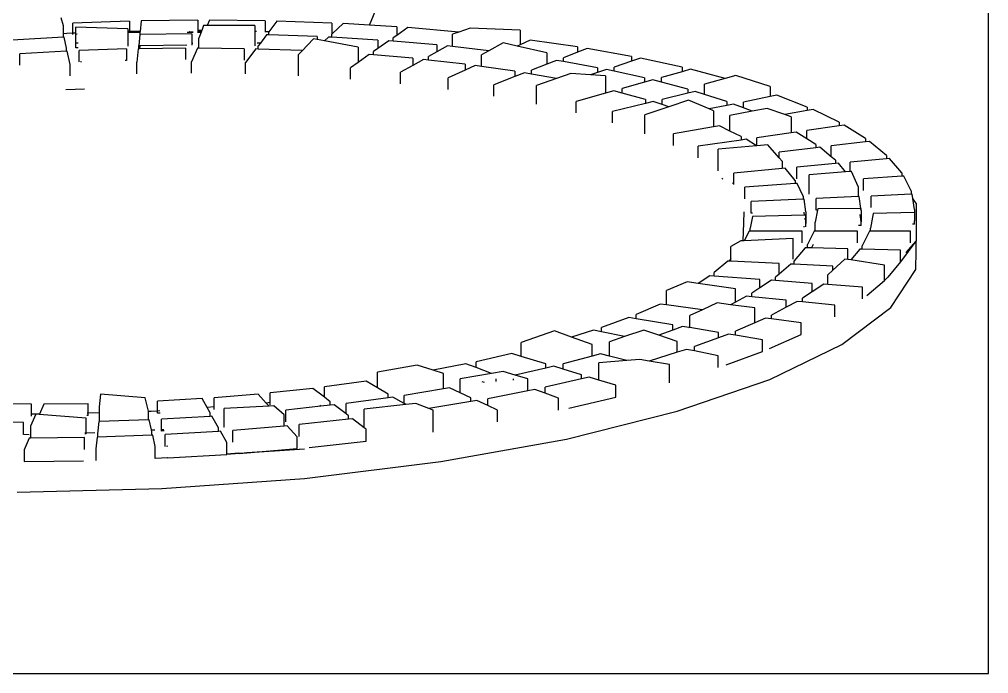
# Model space of a CAD drawing. Header units: millimetres. Extents: x -650 to 3773, y 316 to 2389.
# Drawn here: x 581.03 to 601.82, y 577.5 to 591.53 of the extents above; entities that cross this region are included whole.
import ezdxf

# ---------------------------------------------------------------- set-up
doc = ezdxf.new("R2010")
doc.units = ezdxf.units.MM

# ---------------------------------------------------------------- blocks, each defined once
blk = doc.blocks.new('A$C1e894cf7')
for p, q in [((565.711, 113.142), (540.648, 113.142)), ((565.711, 41.297), (565.711, 113.142)), ((555.355, 111.481), (555.034, 111.325)), ((555.355, 111.481), (555.424, 111.481)), ((555.516, 111.517), (555.423, 111.503)), ((555.423, 111.503), (555.424, 111.481)), ((555.424, 111.481), (555.464, 110.624)), ((555.633, 111.594), (555.516, 111.517)), ((555.75, 111.552), (555.516, 111.517)), ((556.239, 111.594), (555.633, 111.594)), ((555.75, 111.552), (555.819, 111.551)), ((555.819, 111.551), (555.999, 111.552)), ((555.819, 111.551), (555.84, 110.667)), ((556.068, 111.551), (555.999, 111.552)), ((556.068, 111.551), (556.069, 111.506)), ((556.469, 111.468), (556.22, 111.468)), ((556.22, 111.468), (556.22, 110.61)), ((557.043, 111.582), (556.239, 111.594)), ((556.434, 111.582), (556.676, 111.364)), ((556.434, 111.582), (556.872, 111.255)), ((557.855, 111.046), (557.043, 111.582)), ((554.968, 111.281), (554.656, 111.019)), ((554.968, 111.281), (555.037, 111.281)), ((555.034, 111.325), (555.037, 111.281)), ((555.037, 111.281), (555.095, 110.457)), ((556.622, 111.255), (556.602, 110.428)), ((556.801, 111.255), (556.622, 111.255)), ((556.872, 111.255), (556.801, 111.255)), ((556.872, 111.255), (557.204, 110.981)), ((558.649, 109.993), (557.855, 111.046)), ((554.591, 110.954), (554.29, 110.59)), ((554.591, 110.954), (554.662, 110.954)), ((554.656, 111.019), (554.662, 110.954)), ((554.662, 110.954), (554.735, 110.169)), ((556.945, 110.912), (556.836, 110.186)), ((557.273, 110.912), (556.945, 110.912)), ((557.204, 110.981), (557.273, 110.912)), ((557.601, 110.531), (557.273, 110.912)), ((555.712, 110.624), (555.464, 110.624)), ((555.84, 110.667), (556.15, 110.61)), ((554.228, 110.504), (553.94, 110.041)), ((554.228, 110.504), (554.301, 110.504)), ((554.29, 110.59), (554.301, 110.504)), ((554.301, 110.504), (554.388, 109.764)), ((555.343, 110.457), (555.095, 110.457)), ((556.22, 110.61), (556.15, 110.61)), ((556.22, 110.61), (556.22, 110.586)), ((556.22, 110.586), (556.531, 110.428)), ((556.602, 110.428), (556.531, 110.428)), ((556.602, 110.428), (556.601, 110.381)), ((557.418, 110.44), (557.363, 109.695)), ((557.669, 110.44), (557.418, 110.44)), ((555.261, 110.344), (554.934, 110.202)), ((555.261, 110.344), (555.477, 110.344)), ((555.732, 110.402), (555.476, 110.365)), ((555.476, 110.365), (555.477, 110.344)), ((555.477, 110.344), (555.519, 109.441)), ((555.732, 110.407), (555.732, 110.402)), ((555.766, 110.407), (555.732, 110.407)), ((555.732, 110.402), (555.74, 109.477)), ((555.766, 110.407), (555.748, 110.404)), ((555.777, 110.408), (555.766, 110.407)), ((555.777, 110.408), (556.015, 110.407)), ((556.015, 110.407), (555.86, 110.385)), ((556.026, 110.408), (556.015, 110.407)), ((556.095, 110.407), (556.026, 110.408)), ((556.095, 110.407), (556.096, 110.351)), ((556.469, 110.327), (556.22, 110.327)), ((556.22, 110.327), (556.22, 109.424)), ((556.601, 110.381), (556.836, 110.186)), ((553.94, 110.041), (553.956, 109.934)), ((554.936, 110.169), (554.735, 110.169)), ((554.944, 110.073), (554.759, 109.92)), ((554.934, 110.202), (554.936, 110.169)), ((554.936, 110.169), (554.944, 110.073)), ((554.944, 110.073), (555.007, 109.289)), ((556.595, 110.125), (556.576, 109.345)), ((556.827, 110.125), (556.595, 110.125)), ((556.827, 110.125), (556.816, 110.054)), ((556.816, 110.054), (557.053, 109.802)), ((556.836, 110.186), (556.827, 110.125)), ((553.882, 109.934), (553.609, 109.375)), ((553.882, 109.934), (553.956, 109.934)), ((553.956, 109.934), (554.056, 109.245)), ((554.695, 109.854), (554.62, 109.764)), ((554.695, 109.854), (554.765, 109.854)), ((554.759, 109.92), (554.765, 109.854)), ((554.765, 109.854), (554.843, 109.025)), ((556.969, 109.802), (556.928, 108.97)), ((557.053, 109.802), (556.969, 109.802)), ((557.053, 109.802), (557.154, 109.695)), ((557.806, 109.843), (557.735, 109.148)), ((558.058, 109.843), (557.806, 109.843)), ((559.399, 108.45), (558.649, 109.993)), ((554.62, 109.764), (554.388, 109.764)), ((554.62, 109.764), (554.417, 109.522)), ((557.363, 109.695), (557.154, 109.695)), ((557.363, 109.695), (557.356, 109.604)), ((557.356, 109.604), (557.518, 109.359)), ((553.609, 109.375), (553.631, 109.249)), ((554.355, 109.435), (554.237, 109.245)), ((554.355, 109.435), (554.428, 109.435)), ((554.417, 109.522), (554.428, 109.435)), ((554.428, 109.435), (554.521, 108.652)), ((555.767, 109.441), (555.519, 109.441)), ((555.74, 109.477), (555.766, 109.473)), ((555.766, 109.473), (555.767, 109.441)), ((555.766, 109.473), (556.026, 109.424)), ((556.22, 109.424), (556.026, 109.424)), ((556.22, 109.424), (556.22, 109.399)), ((556.22, 109.399), (556.504, 109.254)), ((556.507, 109.38), (556.576, 109.345)), ((553.554, 109.249), (553.298, 108.599)), ((553.554, 109.249), (553.631, 109.249)), ((553.631, 109.249), (553.715, 108.768)), ((554.237, 109.245), (554.056, 109.245)), ((554.237, 109.245), (554.09, 109.011)), ((555.425, 109.289), (555.007, 109.289)), ((555.804, 109.22), (555.531, 109.182)), ((555.531, 109.182), (555.532, 109.162)), ((555.804, 109.22), (556.053, 109.22)), ((555.874, 109.195), (555.812, 109.187)), ((555.873, 109.218), (555.874, 109.195)), ((556.039, 109.218), (555.873, 109.218)), ((555.874, 109.195), (555.9, 108.078)), ((555.969, 109.208), (555.942, 109.205)), ((556.053, 109.22), (556.039, 109.218)), ((556.122, 109.218), (556.039, 109.218)), ((556.123, 109.193), (556.124, 109.17)), ((556.574, 109.254), (556.504, 109.254)), ((556.574, 109.254), (556.573, 109.207)), ((556.573, 109.207), (556.856, 108.97)), ((556.576, 109.345), (556.574, 109.254)), ((557.338, 109.359), (557.279, 108.572)), ((557.518, 109.359), (557.338, 109.359)), ((557.518, 109.359), (557.657, 109.148)), ((554.09, 109.011), (554.106, 108.904)), ((555.091, 109.025), (554.843, 109.025)), ((555.128, 108.991), (554.866, 108.775)), ((555.128, 108.991), (555.197, 108.991)), ((555.463, 109.162), (555.194, 109.034)), ((555.194, 109.034), (555.197, 108.991)), ((555.197, 108.991), (555.272, 107.913)), ((555.463, 109.162), (555.532, 109.162)), ((555.532, 109.162), (555.583, 108.048)), ((556.469, 109.14), (556.22, 109.14)), ((556.22, 109.14), (556.22, 108.028)), ((556.928, 108.97), (556.856, 108.97)), ((556.928, 108.97), (556.925, 108.9)), ((557.735, 109.148), (557.657, 109.148)), ((557.735, 109.148), (557.724, 109.035)), ((557.724, 109.035), (557.85, 108.798)), ((558.183, 109.124), (558.099, 108.485)), ((558.436, 109.124), (558.183, 109.124)), ((558.738, 108.442), (558.436, 109.124)), ((553.715, 108.768), (553.585, 108.392)), ((553.762, 108.904), (553.715, 108.768)), ((553.762, 108.904), (554.106, 108.904)), ((554.106, 108.904), (554.212, 108.173)), ((554.866, 108.775), (554.872, 108.71)), ((556.817, 108.951), (556.376, 108.951)), ((556.376, 108.951), (556.425, 107.896)), ((556.925, 108.9), (557.139, 108.649)), ((557.699, 108.798), (557.624, 108.064)), ((557.85, 108.798), (557.699, 108.798)), ((557.85, 108.798), (558.017, 108.485)), ((553.298, 108.599), (553.328, 108.454)), ((554.647, 108.652), (554.367, 108.409)), ((554.647, 108.652), (554.521, 108.652)), ((554.714, 108.71), (554.647, 108.652)), ((554.714, 108.71), (554.872, 108.71)), ((554.872, 108.71), (554.97, 107.677)), ((556.913, 108.649), (556.863, 107.614)), ((557.139, 108.649), (556.913, 108.649)), ((557.139, 108.649), (557.204, 108.572)), ((557.279, 108.572), (557.204, 108.572)), ((557.279, 108.572), (557.272, 108.481)), ((553.113, 108.454), (552.88, 107.72)), ((553.113, 108.454), (553.328, 108.454)), ((553.328, 108.454), (553.446, 107.88)), ((553.585, 108.392), (553.646, 108.066)), ((554.367, 108.409), (554.388, 108.173)), ((557.272, 108.481), (557.434, 108.235)), ((558.099, 108.485), (558.017, 108.485)), ((558.099, 108.485), (558.081, 108.352)), ((558.081, 108.352), (558.181, 108.126)), ((560.083, 106.46), (559.399, 108.45)), ((554.388, 108.173), (554.212, 108.173)), ((554.389, 108.165), (554.246, 107.939)), ((554.388, 108.173), (554.389, 108.165)), ((554.389, 108.165), (554.46, 107.342)), ((557.254, 108.235), (557.181, 107.252)), ((557.434, 108.235), (557.254, 108.235)), ((557.434, 108.235), (557.546, 108.064)), ((558.547, 108.289), (558.451, 107.712)), ((558.8, 108.289), (558.547, 108.289)), ((559.088, 107.514), (558.8, 108.289)), ((553.646, 108.066), (553.573, 107.88)), ((553.646, 108.066), (553.736, 107.591)), ((554.246, 107.939), (554.262, 107.832)), ((555.832, 108.048), (555.583, 108.048)), ((555.831, 108.08), (555.832, 108.048)), ((555.9, 108.078), (556.15, 108.028)), ((556.22, 108.028), (556.15, 108.028)), ((556.22, 108.028), (556.22, 108.003)), ((556.22, 108.003), (556.425, 107.896)), ((557.624, 108.064), (557.546, 108.064)), ((557.624, 108.064), (557.613, 107.951)), ((557.613, 107.951), (557.738, 107.714)), ((557.863, 108.126), (557.796, 107.607)), ((558.181, 108.126), (557.863, 108.126)), ((558.181, 108.126), (558.364, 107.712)), ((552.88, 107.72), (552.944, 107.489)), ((553.573, 107.88), (553.446, 107.88)), ((553.573, 107.88), (553.489, 107.669)), ((554.187, 107.832), (554.069, 107.591)), ((554.187, 107.832), (554.262, 107.832)), ((554.262, 107.832), (554.396, 106.91)), ((555.521, 107.913), (555.272, 107.913)), ((555.805, 107.888), (556.04, 107.88)), ((556.04, 107.88), (556.427, 107.867)), ((556.425, 107.896), (556.427, 107.867)), ((556.427, 107.867), (556.428, 107.825)), ((556.428, 107.825), (556.544, 107.614)), ((557.457, 107.714), (557.338, 106.909)), ((557.738, 107.714), (557.457, 107.714)), ((557.738, 107.714), (557.796, 107.607)), ((558.451, 107.712), (558.364, 107.712)), ((558.451, 107.712), (558.425, 107.559)), ((553.438, 107.524), (553.283, 107.047)), ((553.438, 107.524), (553.519, 107.524)), ((553.489, 107.669), (553.519, 107.524)), ((553.519, 107.524), (553.596, 107.148)), ((554.069, 107.591), (553.736, 107.591)), ((554.069, 107.591), (553.959, 107.367)), ((555.195, 107.677), (554.97, 107.677)), ((555.178, 107.638), (555.195, 107.677)), ((555.218, 107.677), (555.195, 107.677)), ((556.804, 107.614), (556.544, 107.614)), ((556.804, 107.614), (556.861, 107.575)), ((556.863, 107.614), (556.804, 107.614)), ((556.861, 107.575), (556.859, 107.544)), ((556.859, 107.544), (557.106, 107.252)), ((556.863, 107.614), (556.861, 107.575)), ((557.796, 107.607), (557.758, 107.316)), ((558.425, 107.559), (558.505, 107.345)), ((552.944, 107.489), (552.745, 106.744)), ((552.944, 107.489), (553.064, 107.047)), ((553.959, 107.367), (553.981, 107.241)), ((554.924, 107.342), (554.46, 107.342)), ((555.082, 107.416), (555.092, 107.439)), ((557.758, 107.316), (557.902, 107.003)), ((558.39, 107.345), (558.287, 106.732)), ((558.505, 107.345), (558.39, 107.345)), ((558.505, 107.345), (558.695, 106.832)), ((558.893, 107.343), (558.788, 106.832)), ((559.146, 107.343), (558.893, 107.343)), ((553.596, 107.148), (553.41, 106.7)), ((553.635, 107.241), (553.596, 107.148)), ((553.635, 107.241), (553.981, 107.241)), ((553.981, 107.241), (554.13, 106.384)), ((557.181, 107.252), (557.106, 107.252)), ((557.181, 107.252), (557.174, 107.16)), ((557.174, 107.16), (557.338, 106.909)), ((553.283, 107.047), (553.064, 107.047)), ((553.283, 107.047), (553.219, 106.849)), ((554.643, 106.91), (554.396, 106.91)), ((557.338, 106.909), (557.304, 106.677)), ((557.902, 107.003), (557.8, 106.231)), ((557.902, 107.003), (558.027, 106.732)), ((552.745, 106.744), (552.796, 106.565)), ((553.172, 106.687), (553.021, 106.122)), ((553.172, 106.687), (553.258, 106.687)), ((553.219, 106.849), (553.258, 106.687)), ((553.258, 106.687), (553.39, 106.14)), ((553.41, 106.7), (553.549, 106.285)), ((557.304, 106.677), (557.491, 106.231)), ((558.278, 106.732), (558.027, 106.732)), ((558.284, 106.713), (558.262, 106.578)), ((558.284, 106.713), (558.278, 106.732)), ((558.287, 106.732), (558.278, 106.732)), ((558.287, 106.732), (558.284, 106.713)), ((558.788, 106.832), (558.695, 106.832)), ((558.788, 106.832), (558.753, 106.66)), ((552.702, 106.565), (552.508, 105.677)), ((552.702, 106.565), (552.796, 106.565)), ((552.796, 106.565), (552.921, 106.122)), ((558.262, 106.578), (558.341, 106.365)), ((558.753, 106.66), (558.816, 106.46)), ((553.549, 106.285), (553.502, 106.14)), ((553.549, 106.285), (553.722, 105.769)), ((554.377, 106.384), (554.13, 106.384)), ((558.226, 106.365), (558.096, 105.58)), ((558.341, 106.365), (558.226, 106.365)), ((558.341, 106.365), (558.45, 106.068)), ((558.585, 106.46), (558.45, 106.068)), ((558.816, 106.46), (558.585, 106.46)), ((558.816, 106.46), (559.004, 105.863)), ((559.08, 106.293), (559.004, 105.863)), ((559.474, 106.293), (559.08, 106.293)), ((560.678, 104.083), (560.083, 106.46)), ((553.021, 106.122), (552.921, 106.122)), ((553.021, 106.122), (552.972, 105.939)), ((553.502, 106.14), (553.39, 106.14)), ((553.502, 106.14), (553.438, 105.942)), ((557.8, 106.231), (557.491, 106.231)), ((557.8, 106.231), (557.782, 106.098)), ((557.782, 106.098), (558.009, 105.58)), ((558.45, 106.068), (558.339, 105.744)), ((552.972, 105.939), (553.022, 105.76)), ((553.438, 105.942), (553.477, 105.78)), ((559.004, 105.863), (558.969, 105.663)), ((552.508, 105.677), (552.572, 105.484)), ((552.929, 105.76), (552.786, 105.11)), ((552.929, 105.76), (553.022, 105.76)), ((553.022, 105.76), (553.157, 105.283)), ((553.39, 105.78), (553.257, 105.283)), ((553.39, 105.78), (553.477, 105.78)), ((553.477, 105.78), (553.648, 105.07)), ((554.126, 105.769), (553.722, 105.769)), ((558.339, 105.744), (558.481, 105.332)), ((558.969, 105.663), (558.992, 105.38)), ((552.47, 105.484), (552.299, 104.529)), ((552.47, 105.484), (552.572, 105.484)), ((552.572, 105.484), (552.695, 105.11)), ((558.096, 105.58), (558.009, 105.58)), ((558.096, 105.58), (558.07, 105.427)), ((558.07, 105.427), (558.286, 104.84)), ((553.257, 105.283), (553.157, 105.283)), ((553.257, 105.283), (553.208, 105.1)), ((558.481, 105.332), (558.38, 104.84)), ((558.481, 105.332), (558.593, 105.008)), ((558.992, 105.38), (558.898, 105.008)), ((558.992, 105.38), (559.04, 104.781)), ((552.786, 105.11), (552.695, 105.11)), ((552.786, 105.11), (552.75, 104.943)), ((553.208, 105.1), (553.259, 104.921)), ((553.894, 105.07), (553.648, 105.07)), ((558.898, 105.008), (558.593, 105.008)), ((558.898, 105.008), (558.851, 104.819)), ((559.524, 105.147), (559.413, 104.781)), ((559.778, 105.147), (559.524, 105.147)), ((560.012, 104.134), (559.778, 105.147)), ((552.75, 104.943), (552.813, 104.75)), ((552.886, 104.921), (552.863, 104.598)), ((552.886, 104.921), (553.259, 104.921)), ((553.259, 104.921), (553.435, 104.293)), ((558.38, 104.84), (558.286, 104.84)), ((558.38, 104.84), (558.345, 104.668)), ((558.851, 104.819), (558.901, 104.635)), ((552.711, 104.75), (552.58, 104.021)), ((552.711, 104.75), (552.813, 104.75)), ((552.813, 104.75), (552.863, 104.598)), ((552.863, 104.598), (552.835, 104.178)), ((558.345, 104.668), (558.492, 104.196)), ((558.651, 104.635), (558.492, 104.196)), ((558.901, 104.635), (558.651, 104.635)), ((558.901, 104.635), (559.067, 104.015)), ((559.413, 104.781), (559.04, 104.781)), ((559.413, 104.781), (559.35, 104.576)), ((552.299, 104.529), (552.379, 104.322)), ((559.3, 104.409), (559.18, 104.015)), ((559.389, 104.409), (559.3, 104.409)), ((559.35, 104.576), (559.389, 104.409)), ((559.389, 104.409), (559.568, 103.626)), ((552.265, 104.322), (552.118, 103.308)), ((552.265, 104.322), (552.379, 104.322)), ((552.379, 104.322), (552.496, 104.021)), ((552.835, 104.178), (552.943, 103.87)), ((553.681, 104.293), (553.435, 104.293)), ((558.492, 104.196), (558.358, 103.827)), ((552.58, 104.021), (552.496, 104.021)), ((552.58, 104.021), (552.554, 103.871)), ((559.18, 104.015), (559.067, 104.015)), ((559.18, 104.015), (559.117, 103.811)), ((561.162, 101.389), (560.678, 104.083)), ((552.554, 103.871), (552.634, 103.665)), ((552.943, 103.87), (552.846, 103.336)), ((552.943, 103.87), (553.092, 103.443)), ((558.358, 103.827), (558.604, 103.117)), ((559.117, 103.811), (559.156, 103.644)), ((559.804, 103.914), (559.696, 103.626)), ((560.058, 103.914), (559.804, 103.914)), ((552.394, 103.665), (552.247, 103.029)), ((552.394, 103.665), (552.634, 103.665)), ((552.634, 103.665), (552.761, 103.336)), ((559.067, 103.644), (558.906, 103.117)), ((559.156, 103.644), (559.067, 103.644)), ((559.156, 103.644), (559.306, 102.988)), ((559.696, 103.626), (559.568, 103.626)), ((559.696, 103.626), (559.615, 103.407)), ((553.49, 103.443), (553.092, 103.443)), ((559.615, 103.407), (559.644, 103.258)), ((552.118, 103.308), (552.219, 103.089)), ((552.846, 103.336), (552.761, 103.336)), ((552.846, 103.336), (552.819, 103.186)), ((552.819, 103.186), (552.9, 102.979)), ((559.389, 103.258), (559.306, 102.988)), ((559.644, 103.258), (559.389, 103.258)), ((559.644, 103.258), (559.812, 102.396)), ((551.907, 103.089), (551.861, 102.022)), ((551.907, 103.089), (552.219, 103.089)), ((552.247, 103.029), (552.178, 102.731)), ((552.219, 103.089), (552.247, 103.029)), ((552.786, 102.979), (552.682, 102.261)), ((552.786, 102.979), (552.9, 102.979)), ((552.9, 102.979), (553.075, 102.527)), ((558.906, 103.117), (558.604, 103.117)), ((558.906, 103.117), (558.844, 102.912)), ((559.306, 102.988), (559.226, 102.727)), ((559.414, 102.946), (559.389, 102.946)), ((552.178, 102.731), (552.346, 102.422)), ((558.844, 102.912), (559.019, 102.148)), ((559.226, 102.727), (559.27, 102.479)), ((553.32, 102.527), (553.075, 102.527)), ((559.444, 102.578), (559.389, 102.578)), ((560.055, 102.603), (559.96, 102.396)), ((560.31, 102.603), (560.055, 102.603)), ((552.346, 102.422), (552.257, 101.642)), ((552.346, 102.422), (552.433, 102.261)), ((559.27, 102.479), (559.146, 102.148)), ((559.27, 102.479), (559.389, 101.806)), ((559.465, 102.324), (559.449, 102.279)), ((559.96, 102.396), (559.812, 102.396)), ((559.96, 102.396), (559.853, 102.164)), ((552.682, 102.261), (552.433, 102.261)), ((552.682, 102.261), (552.662, 102.129)), ((552.662, 102.129), (552.763, 101.911)), ((559.146, 102.148), (559.019, 102.148)), ((559.146, 102.148), (559.065, 101.929)), ((559.853, 102.164), (559.874, 102.035)), ((551.861, 102.022), (551.945, 101.779)), ((552.634, 101.911), (552.545, 101.129)), ((552.634, 101.911), (552.763, 101.911)), ((552.763, 101.911), (552.929, 101.551)), ((559.065, 101.929), (559.201, 101.226)), ((559.794, 102.035), (559.689, 101.806)), ((559.874, 102.035), (559.794, 102.035)), ((559.874, 102.035), (560.021, 101.136)), ((551.945, 101.779), (551.851, 100.682)), ((551.945, 101.779), (551.991, 101.642)), ((559.689, 101.806), (559.389, 101.806)), ((559.689, 101.806), (559.582, 101.575)), ((552.257, 101.642), (551.991, 101.642)), ((552.257, 101.642), (552.244, 101.53)), ((552.244, 101.53), (552.373, 101.301)), ((553.175, 101.551), (552.929, 101.551)), ((559.582, 101.575), (559.603, 101.446)), ((552.222, 101.301), (552.142, 100.369)), ((552.222, 101.301), (552.373, 101.301)), ((552.373, 101.301), (552.469, 101.129)), ((559.27, 101.446), (559.201, 101.226)), ((559.603, 101.446), (559.27, 101.446)), ((559.603, 101.446), (559.74, 100.607)), ((561.521, 98.464), (561.162, 101.389)), ((552.545, 101.129), (552.469, 101.129)), ((552.545, 101.129), (552.532, 101.017)), ((559.201, 101.226), (559.094, 100.884)), ((560.021, 101.136), (559.912, 100.857)), ((560.056, 101.224), (560.021, 101.136)), ((560.533, 101.224), (560.056, 101.224)), ((552.532, 101.017), (552.66, 100.788)), ((559.094, 100.884), (559.241, 100.028)), ((559.912, 100.857), (559.937, 100.64)), ((551.851, 100.682), (552.017, 100.445)), ((552.509, 100.788), (552.437, 99.948)), ((552.509, 100.788), (552.66, 100.788)), ((552.66, 100.788), (552.808, 100.523)), ((551.834, 100.445), (551.799, 99.862)), ((551.834, 100.445), (552.017, 100.445)), ((552.017, 100.445), (552.069, 100.369)), ((553.053, 100.523), (552.808, 100.523)), ((559.918, 100.607), (559.74, 100.607)), ((559.918, 100.607), (559.776, 100.364)), ((559.937, 100.64), (559.918, 100.607)), ((559.937, 100.64), (560.04, 99.749)), ((552.142, 100.369), (552.069, 100.369)), ((552.142, 100.369), (552.134, 100.277)), ((552.134, 100.277), (552.3, 100.04)), ((559.713, 100.257), (559.58, 100.028)), ((559.791, 100.257), (559.713, 100.257)), ((559.776, 100.364), (559.791, 100.257)), ((559.791, 100.257), (559.912, 99.356)), ((551.799, 99.862), (551.384, 100.033)), ((552.117, 100.04), (552.058, 99.053)), ((552.117, 100.04), (552.3, 100.04)), ((552.3, 100.04), (552.364, 99.948)), ((559.58, 100.028), (559.241, 100.028)), ((559.58, 100.028), (559.439, 99.786)), ((551.799, 99.862), (551.765, 99.295)), ((552.437, 99.948), (552.364, 99.948)), ((552.437, 99.948), (552.429, 99.856)), ((552.429, 99.856), (552.596, 99.618)), ((552.266, 99.618), (552.133, 98.896)), ((552.266, 99.618), (552.596, 99.618)), ((552.596, 99.618), (552.713, 99.45)), ((559.439, 99.786), (559.559, 98.896)), ((560.438, 99.749), (560.04, 99.749)), ((560.438, 99.749), (560.244, 99.497)), ((560.469, 99.79), (560.438, 99.749)), ((560.725, 99.79), (560.469, 99.79)), ((560.858, 98.569), (560.725, 99.79)), ((552.958, 99.45), (552.713, 99.45)), ((560.178, 99.411), (560.136, 99.356)), ((560.254, 99.411), (560.178, 99.411)), ((560.244, 99.497), (560.254, 99.411)), ((560.254, 99.411), (560.369, 98.354)), ((551.765, 99.295), (551.974, 99.068)), ((560.136, 99.356), (559.912, 99.356)), ((560.136, 99.356), (559.943, 99.105)), ((551.754, 99.051), (551.712, 97.874)), ((551.754, 99.051), (551.974, 99.051)), ((551.974, 99.068), (551.974, 99.051)), ((551.974, 99.068), (551.988, 99.053)), ((551.974, 99.051), (551.988, 99.053)), ((551.997, 99.051), (551.988, 99.053)), ((552.058, 99.053), (551.997, 99.051)), ((552.058, 99.053), (552.053, 98.982)), ((552.053, 98.982), (552.133, 98.896)), ((559.877, 99.019), (559.782, 98.896)), ((559.952, 99.019), (559.877, 99.019)), ((559.943, 99.105), (559.952, 99.019)), ((559.952, 99.019), (559.975, 98.815)), ((552.133, 98.896), (552.103, 98.737)), ((559.754, 98.896), (559.559, 98.896)), ((559.758, 98.864), (559.59, 98.645)), ((559.754, 98.896), (559.758, 98.864)), ((559.782, 98.896), (559.754, 98.896)), ((559.782, 98.896), (559.758, 98.864)), ((559.975, 98.815), (559.958, 98.794)), ((559.975, 98.815), (560.056, 98.065)), ((552.042, 98.737), (552.006, 97.703)), ((552.042, 98.737), (552.103, 98.737)), ((552.103, 98.737), (552.088, 98.655)), ((552.088, 98.655), (552.354, 98.41)), ((559.59, 98.645), (559.689, 97.727)), ((552.343, 98.41), (552.31, 97.473)), ((552.343, 98.41), (552.354, 98.41)), ((552.354, 98.41), (552.43, 98.34)), ((560.624, 98.354), (560.369, 98.354)), ((560.898, 98.464), (560.974, 97.226)), ((560.898, 98.464), (560.988, 97.061)), ((561.741, 95.403), (561.521, 98.464)), ((552.888, 98.34), (552.43, 98.34)), ((560.627, 98.31), (560.394, 98.095)), ((560.883, 98.31), (560.627, 98.31)), ((560.974, 97.226), (560.883, 98.31)), ((560.155, 98.032), (559.966, 97.807)), ((560.311, 98.065), (560.056, 98.065)), ((560.399, 98.032), (560.155, 98.032)), ((560.394, 98.095), (560.399, 98.032)), ((560.399, 98.032), (560.492, 96.925)), ((551.712, 97.874), (551.938, 97.703)), ((559.966, 97.807), (559.971, 97.706)), ((551.706, 97.624), (551.692, 96.426)), ((551.706, 97.624), (551.94, 97.624)), ((551.942, 97.703), (551.938, 97.703)), ((551.942, 97.703), (551.94, 97.624)), ((551.94, 97.624), (551.95, 97.624)), ((552.006, 97.703), (551.942, 97.703)), ((552.006, 97.703), (552.004, 97.653)), ((552.004, 97.653), (552.182, 97.518)), ((559.897, 97.727), (559.689, 97.727)), ((559.906, 97.646), (559.714, 97.469)), ((559.897, 97.727), (559.906, 97.646)), ((559.944, 97.727), (559.897, 97.727)), ((559.971, 97.706), (559.906, 97.646)), ((559.971, 97.706), (560.025, 96.743)), ((551.801, 97.403), (551.804, 96.378)), ((551.801, 97.403), (551.935, 97.403)), ((551.936, 97.433), (551.935, 97.403)), ((551.935, 97.403), (552.242, 97.403)), ((552.182, 97.518), (552.182, 97.449)), ((552.182, 97.518), (552.241, 97.473)), ((552.31, 97.473), (552.241, 97.473)), ((552.31, 97.473), (552.308, 97.423)), ((552.308, 97.423), (552.6, 97.201)), ((559.714, 97.469), (559.792, 96.53)), ((552.302, 97.173), (552.291, 96.197)), ((552.302, 97.173), (552.546, 97.173)), ((552.845, 97.201), (552.6, 97.201)), ((560.988, 97.061), (560.974, 97.226)), ((560.747, 96.925), (560.492, 96.925)), ((560.984, 97.059), (561, 96.797)), ((560.988, 97.061), (561.007, 96.797)), ((560.414, 96.743), (560.025, 96.743)), ((560.414, 96.737), (560.414, 96.743)), ((560.425, 96.743), (560.414, 96.743)), ((560.751, 96.797), (560.511, 96.662)), ((561, 96.797), (560.751, 96.797)), ((561.007, 96.797), (561, 96.797)), ((561.082, 95.53), (561.007, 96.797)), ((559.99, 96.53), (559.792, 96.53)), ((559.99, 96.53), (560.001, 96.375)), ((560.047, 96.53), (559.99, 96.53)), ((560.44, 96.622), (560.189, 96.48)), ((560.513, 96.622), (560.44, 96.622)), ((560.511, 96.662), (560.513, 96.622)), ((560.513, 96.622), (560.581, 95.475)), ((551.692, 96.426), (551.804, 96.378)), ((551.804, 96.378), (551.804, 96.3)), ((551.804, 96.3), (551.911, 96.26)), ((560.001, 96.375), (559.811, 96.267)), ((560.118, 96.441), (560.001, 96.375)), ((560.191, 96.441), (560.118, 96.441)), ((560.189, 96.48), (560.191, 96.441)), ((560.191, 96.441), (560.253, 95.401)), ((551.692, 96.174), (551.706, 94.964)), ((551.692, 96.174), (551.912, 96.174)), ((551.911, 96.26), (551.912, 96.174)), ((551.911, 96.26), (551.936, 96.25)), ((551.912, 96.174), (551.936, 96.174)), ((551.936, 96.174), (551.936, 96.25)), ((551.936, 96.25), (551.948, 96.246)), ((551.937, 95.996), (551.937, 96.076)), ((551.947, 96.169), (551.948, 96.246)), ((551.947, 95.951), (551.947, 96.076)), ((551.948, 96.246), (552.075, 96.197)), ((552.291, 96.197), (552.075, 96.197)), ((552.182, 96.047), (552.182, 96.068)), ((552.291, 96.197), (552.29, 96.168)), ((552.29, 96.168), (552.584, 96.042)), ((559.811, 96.267), (559.867, 95.315)), ((551.937, 95.996), (551.938, 95.989)), ((551.985, 96.047), (551.998, 94.94)), ((551.985, 96.047), (552.182, 96.047)), ((552.182, 96.047), (552.229, 96.047)), ((552.23, 95.944), (552.242, 94.933)), ((552.29, 95.915), (552.535, 95.915)), ((552.29, 95.915), (552.302, 94.926)), ((552.828, 96.042), (552.584, 96.042)), ((560.473, 95.401), (560.471, 95.45)), ((560.504, 95.458), (560.508, 95.401)), ((560.837, 95.475), (560.581, 95.475)), ((560.833, 95.53), (560.835, 95.503)), ((561.079, 95.529), (561.095, 95.263)), ((561.082, 95.53), (561.095, 95.263)), ((560.077, 95.315), (559.867, 95.315)), ((560.074, 95.361), (560.077, 95.315)), ((560.122, 95.315), (560.077, 95.315)), ((560.077, 95.315), (560.087, 95.173)), ((560.119, 95.371), (560.122, 95.315)), ((560.473, 95.401), (560.253, 95.401)), ((560.508, 95.401), (560.473, 95.401)), ((560.474, 95.394), (560.473, 95.401)), ((560.483, 95.184), (560.48, 95.255)), ((560.839, 95.263), (560.594, 95.209)), ((561.095, 95.263), (560.839, 95.263)), ((561.816, 92.304), (561.741, 95.403)), ((559.796, 95.05), (559.716, 94.092)), ((560.081, 95.119), (559.796, 95.05)), ((560.088, 95.119), (560.081, 95.119)), ((560.087, 95.173), (560.088, 95.119)), ((560.266, 95.119), (560.088, 95.119)), ((560.483, 95.184), (560.265, 95.135)), ((560.265, 95.135), (560.266, 95.119)), ((560.266, 95.119), (560.304, 94.058)), ((560.522, 95.193), (560.483, 95.184)), ((560.594, 95.193), (560.522, 95.193)), ((560.594, 95.209), (560.594, 95.193)), ((560.594, 95.193), (560.636, 94.023)), ((551.706, 94.964), (551.932, 94.94)), ((551.932, 94.94), (551.934, 94.71)), ((551.941, 94.94), (551.932, 94.94)), ((551.941, 94.71), (551.941, 94.94)), ((551.945, 94.94), (551.941, 94.94)), ((551.998, 94.94), (551.945, 94.94)), ((551.945, 94.71), (551.945, 94.94)), ((551.998, 94.94), (551.998, 94.933)), ((551.998, 94.933), (552.235, 94.908)), ((552.302, 94.908), (552.235, 94.908)), ((552.242, 94.933), (552.302, 94.926)), ((552.302, 94.926), (552.302, 94.908)), ((552.302, 94.908), (552.302, 94.9)), ((552.302, 94.9), (552.594, 94.869)), ((552.839, 94.869), (552.594, 94.869)), ((551.712, 94.71), (551.754, 93.496)), ((551.712, 94.71), (551.934, 94.71)), ((551.878, 94.678), (551.837, 93.561)), ((551.878, 94.678), (551.942, 94.678)), ((551.934, 94.71), (551.935, 94.686)), ((551.934, 94.71), (551.941, 94.71)), ((551.942, 94.678), (551.941, 94.71)), ((551.941, 94.71), (551.945, 94.71)), ((551.942, 94.678), (551.945, 94.678)), ((551.945, 94.71), (551.956, 94.71)), ((551.945, 94.678), (551.945, 94.71)), ((551.945, 94.678), (551.957, 94.678)), ((551.956, 94.71), (551.957, 94.678)), ((551.957, 94.678), (552.182, 94.678)), ((552.182, 94.678), (552.182, 94.688)), ((552.182, 94.678), (552.248, 94.678)), ((552.308, 94.646), (552.343, 93.628)), ((552.308, 94.646), (552.552, 94.646)), ((552.552, 94.646), (552.553, 94.619)), ((559.716, 94.092), (559.985, 94.058)), ((559.985, 94.058), (560.114, 94.058)), ((560.114, 94.058), (560.304, 94.058)), ((560.114, 94.058), (560.119, 93.826)), ((560.304, 94.058), (560.304, 94.05)), ((560.304, 94.05), (560.564, 94.023)), ((560.564, 94.023), (560.636, 94.023)), ((560.636, 94.023), (560.637, 94.015)), ((560.637, 94.015), (560.885, 93.988)), ((560.885, 93.988), (561.141, 93.988)), ((559.92, 93.826), (559.932, 92.87)), ((560.119, 93.826), (559.92, 93.826)), ((560.175, 93.826), (560.119, 93.826)), ((560.119, 93.826), (560.12, 93.804)), ((560.233, 93.784), (560.151, 92.776)), ((560.175, 93.826), (560.175, 93.798)), ((560.546, 93.784), (560.233, 93.784)), ((560.546, 93.784), (560.538, 93.966)), ((560.566, 93.784), (560.546, 93.784)), ((560.547, 93.756), (560.546, 93.784)), ((560.566, 93.784), (560.566, 93.756)), ((551.994, 93.59), (551.995, 93.561)), ((552.182, 93.613), (552.182, 93.561)), ((552.284, 93.613), (552.286, 93.561)), ((552.587, 93.628), (552.343, 93.628)), ((552.585, 93.683), (552.586, 93.658)), ((553.178, 93.347), (553.161, 93.745)), ((560.899, 93.748), (560.643, 93.748)), ((560.643, 93.748), (560.657, 92.588)), ((561.162, 92.449), (561.147, 93.721)), ((551.971, 93.496), (551.754, 93.496)), ((551.995, 93.561), (551.837, 93.561)), ((551.969, 93.544), (551.971, 93.496)), ((551.997, 93.496), (551.971, 93.496)), ((551.971, 93.496), (551.977, 93.363)), ((551.977, 93.363), (551.982, 93.292)), ((551.995, 93.561), (551.996, 93.546)), ((552.182, 93.561), (551.995, 93.561)), ((552.182, 93.561), (552.182, 93.546)), ((552.286, 93.561), (552.182, 93.561)), ((552.643, 93.438), (552.354, 93.373)), ((552.354, 93.373), (552.355, 93.359)), ((552.888, 93.438), (552.643, 93.438)), ((551.812, 93.292), (551.643, 93.242)), ((551.982, 93.292), (551.812, 93.292)), ((552.054, 93.292), (551.982, 93.292)), ((552.288, 93.359), (552.053, 93.306)), ((552.053, 93.306), (552.054, 93.292)), ((552.054, 93.292), (552.117, 92.194)), ((552.355, 93.359), (552.288, 93.359)), ((552.355, 93.359), (552.412, 92.36)), ((559.932, 92.87), (560.144, 92.778)), ((560.144, 92.778), (560.145, 92.756)), ((560.144, 92.778), (560.151, 92.776)), ((560.151, 92.776), (560.145, 92.701)), ((560.145, 92.756), (560.145, 92.701)), ((559.932, 92.606), (559.92, 91.66)), ((560.141, 92.606), (559.932, 92.606)), ((560.145, 92.701), (560.141, 92.606)), ((560.187, 92.606), (560.141, 92.606)), ((560.145, 92.701), (560.401, 92.588)), ((560.401, 92.588), (560.657, 92.588)), ((560.573, 92.437), (560.579, 92.559)), ((560.657, 92.588), (560.657, 92.557)), ((560.657, 92.557), (560.906, 92.449)), ((552.656, 92.36), (552.412, 92.36)), ((560.323, 92.437), (560.311, 91.42)), ((560.573, 92.437), (560.323, 92.437)), ((560.579, 92.437), (560.573, 92.437)), ((560.906, 92.449), (561.162, 92.449))]:
    blk.add_line(p, q)

msp = doc.modelspace()

# ---------------------------------------------------------------- block references
at = {"rotation": 270}
msp.add_blockref('A$C1e894cf7', (488.682, 1143.208), dxfattribs=at)

doc.saveas('drawing.dxf')
